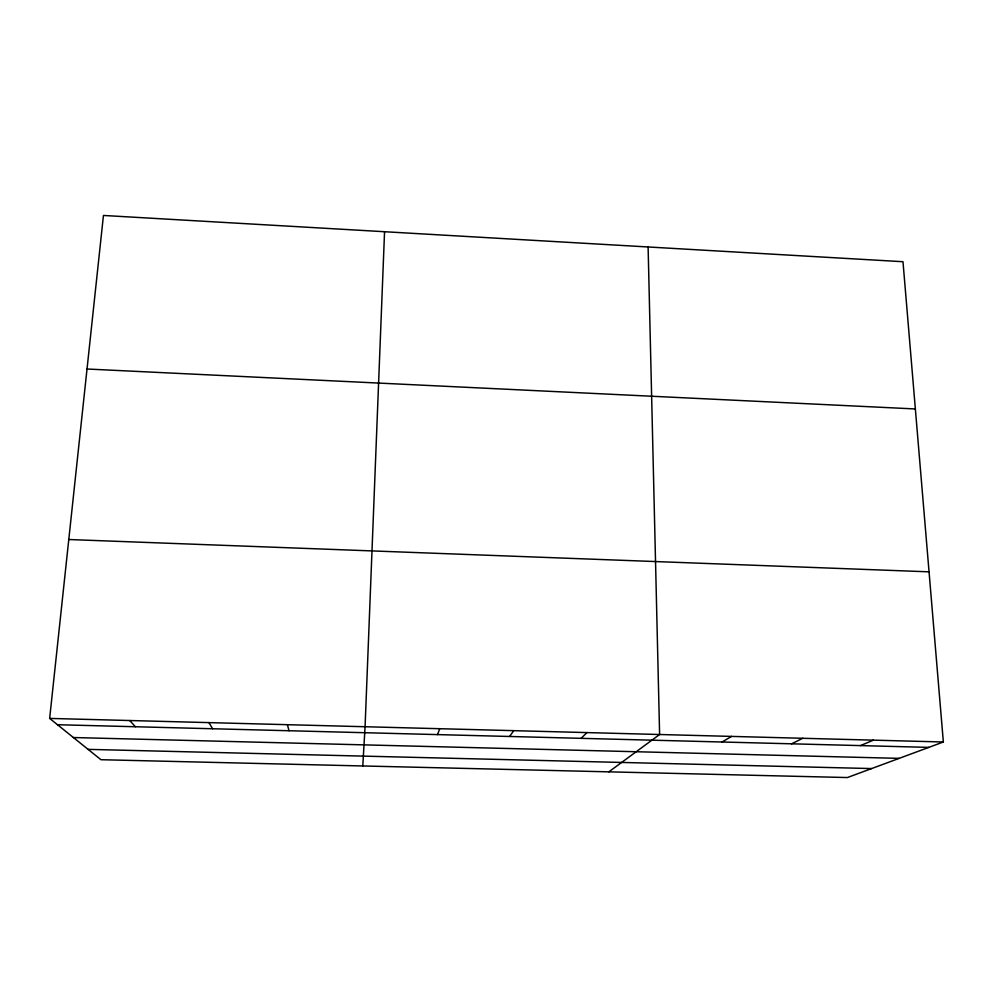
<?xml version="1.0" encoding="UTF-8"?>
<svg xmlns="http://www.w3.org/2000/svg" width="993" height="993" viewBox="0 0 993 993"><rect width="100%" height="100%" fill="white"/><g stroke="black" fill="none" stroke-linecap="round" stroke-linejoin="round"><path stroke-width="1.49" d="M384.552 231.729L365.076 726.739L362.78 765.963M49.65 718.411L103.446 215.456L902.985 261.718L943.35 741.994L847.389 777.544L100.938 759.707L49.65 718.411L943.35 741.994M437.516 734.597L439.762 728.701M509.632 736.471L513.741 730.662M581.091 738.333L587.012 732.586M608.858 771.834L659.613 734.51L648.106 246.972M722.072 741.994L731.543 736.409M791.607 743.807L802.791 738.283M860.521 745.594L873.393 740.145M73.395 737.538L899.137 758.367M88.092 749.367L871.593 768.57M57.482 724.716L928.815 747.381M68.79 539.522L929.051 571.831M87.024 369.011L915.36 408.955M129.686 720.521L135.408 726.739M208.927 722.619L212.589 728.75M287.387 724.679L289.025 730.736"/></g></svg>
